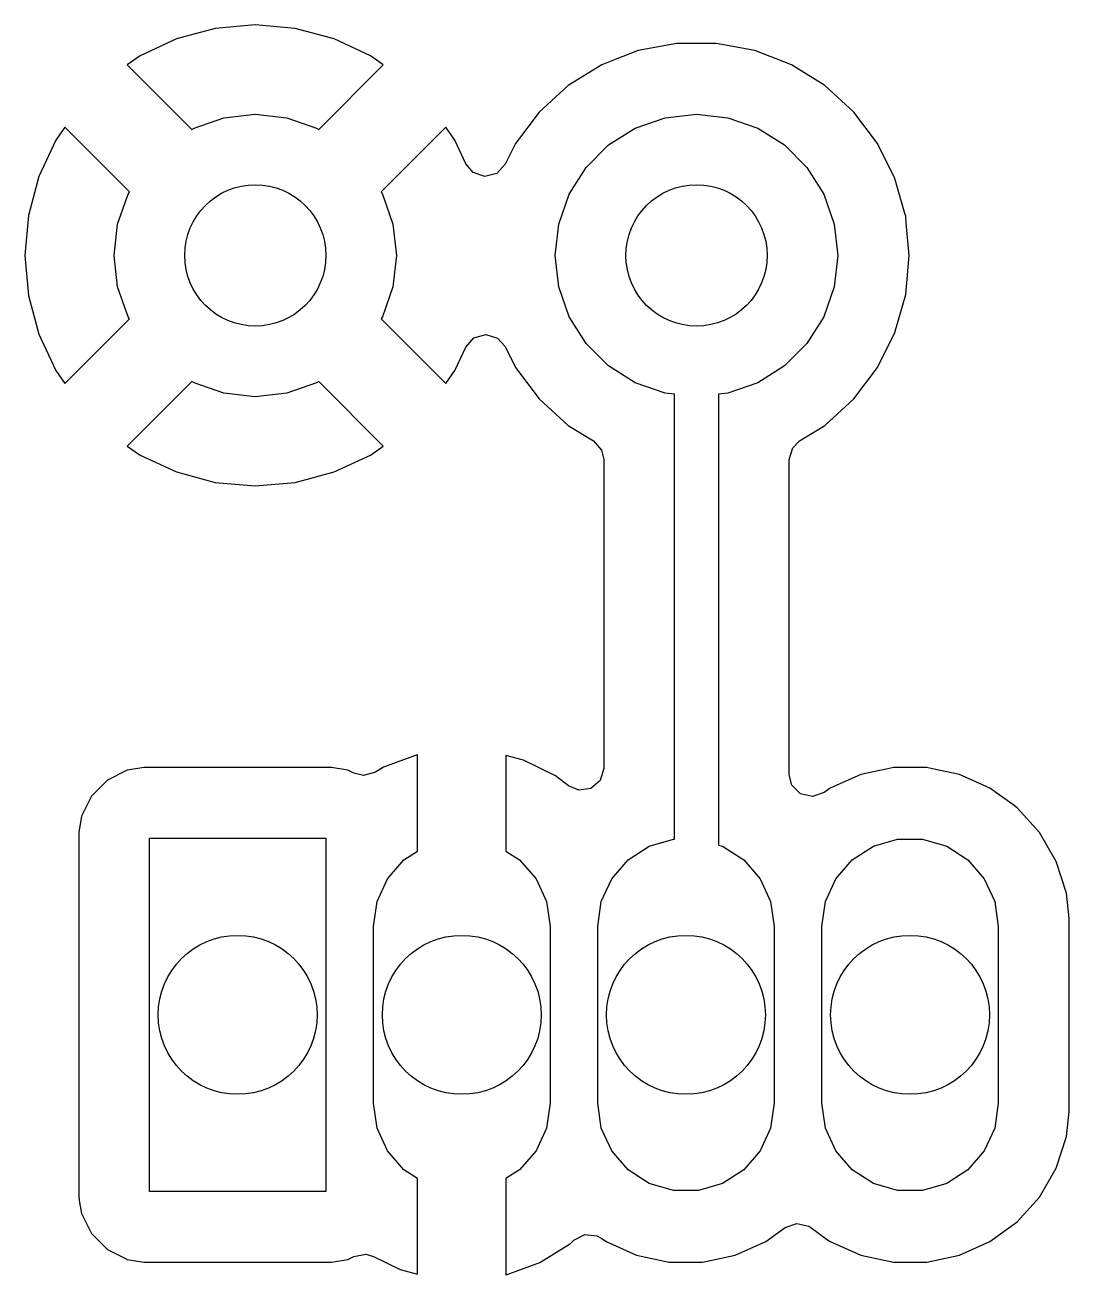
# Model space of a CAD drawing. Extents: x 0.79 to 7.48, y -4.92 to -0.79.
# Drawn here: x 4.0116 to 4.2445, y -3.1682 to -2.8896 of the extents above; entities that cross this region are included whole.
import ezdxf

# ---------------------------------------------------------------- set-up
doc = ezdxf.new("R2010")
doc.units = 0
doc.header["$MEASUREMENT"] = 0
doc.layers.add('BLACK', color=7, linetype='CONTINUOUS')

msp = doc.modelspace()

# ---------------------------------------------------------------- linework, layer by layer
at = {"layer": 'BLACK', "linetype": 'CONTINUOUS'}
for p, q in [((4.06299, -2.88957), (4.05407, -2.89035)), ((4.07191, -2.89035), (4.06299, -2.88957)), ((4.06299, -2.88957), (4.06299, -2.88957)), ((4.05407, -2.89035), (4.04542, -2.89267)), ((4.05407, -2.89035), (4.05407, -2.89035)), ((4.08056, -2.89267), (4.07191, -2.89035)), ((4.07191, -2.89035), (4.07191, -2.89035)), ((4.04542, -2.89267), (4.0373, -2.89645)), ((4.04542, -2.89267), (4.04542, -2.89267)), ((4.08868, -2.89645), (4.08056, -2.89267)), ((4.08056, -2.89267), (4.08056, -2.89267)), ((4.14843, -2.89529), (4.14326, -2.89729)), ((4.15704, -2.89368), (4.14843, -2.89529)), ((4.1658, -2.89368), (4.15704, -2.89368)), ((4.17441, -2.89529), (4.1658, -2.89368)), ((4.18257, -2.89845), (4.17441, -2.89529)), ((4.0373, -2.89645), (4.03443, -2.89846)), ((4.09155, -2.89846), (4.08868, -2.89645)), ((4.08868, -2.89645), (4.08868, -2.89645)), ((4.14326, -2.89729), (4.14026, -2.89845)), ((4.03443, -2.89846), (4.04884, -2.91287)), ((4.07714, -2.91287), (4.09155, -2.89846)), ((4.14026, -2.89845), (4.13281, -2.90307)), ((4.14026, -2.89845), (4.14026, -2.89845)), ((4.19002, -2.90307), (4.18257, -2.89845)), ((4.18257, -2.89845), (4.18257, -2.89845)), ((4.18257, -2.89845), (4.18257, -2.89845)), ((4.13281, -2.90307), (4.12634, -2.90897)), ((4.13281, -2.90307), (4.13281, -2.90307)), ((4.1965, -2.90897), (4.19002, -2.90307)), ((4.19002, -2.90307), (4.19002, -2.90307)), ((4.12634, -2.90897), (4.12106, -2.91596)), ((4.20177, -2.91596), (4.1965, -2.90897)), ((4.04933, -2.91257), (4.05598, -2.91024)), ((4.05598, -2.91024), (4.06299, -2.90945)), ((4.06299, -2.90945), (4.07, -2.91024)), ((4.07, -2.91024), (4.07666, -2.91257)), ((4.14775, -2.91257), (4.15441, -2.91024)), ((4.15441, -2.91024), (4.16142, -2.90945)), ((4.16142, -2.90945), (4.16843, -2.91024)), ((4.16843, -2.91024), (4.17508, -2.91257)), ((4.02051, -2.91238), (4.0185, -2.91526)), ((4.03492, -2.92679), (4.02051, -2.91238)), ((4.04884, -2.91287), (4.04933, -2.91257)), ((4.07666, -2.91257), (4.07714, -2.91287)), ((4.10547, -2.91238), (4.09106, -2.92679)), ((4.10749, -2.91526), (4.10547, -2.91238)), ((4.10547, -2.91238), (4.10547, -2.91238)), ((4.14178, -2.91632), (4.14775, -2.91257)), ((4.17508, -2.91257), (4.18105, -2.91632)), ((4.0185, -2.91526), (4.01471, -2.92337)), ((4.10994, -2.92052), (4.10749, -2.91526)), ((4.10749, -2.91526), (4.10749, -2.91526)), ((4.12106, -2.91596), (4.11873, -2.92063)), ((4.12106, -2.91596), (4.12106, -2.91596)), ((4.13679, -2.92131), (4.14178, -2.91632)), ((4.18105, -2.91632), (4.18604, -2.92131)), ((4.20554, -2.92353), (4.20177, -2.91596)), ((4.20177, -2.91596), (4.20177, -2.91596)), ((4.11159, -2.92247), (4.10994, -2.92052)), ((4.1142, -2.92333), (4.11159, -2.92247)), ((4.11686, -2.92265), (4.1142, -2.92333)), ((4.11873, -2.92063), (4.11686, -2.92265)), ((4.13304, -2.92728), (4.13679, -2.92131)), ((4.18604, -2.92131), (4.18979, -2.92728)), ((4.01471, -2.92337), (4.0124, -2.93202)), ((4.01471, -2.92337), (4.01471, -2.92337)), ((4.20568, -2.9238), (4.20554, -2.92353)), ((4.20789, -2.93157), (4.20568, -2.9238)), ((4.03229, -2.93394), (4.03462, -2.92728)), ((4.03462, -2.92728), (4.03492, -2.92679)), ((4.09106, -2.92679), (4.09137, -2.92728)), ((4.09137, -2.92728), (4.0937, -2.93394)), ((4.13071, -2.93394), (4.13304, -2.92728)), ((4.18979, -2.92728), (4.19212, -2.93394)), ((4.20808, -2.93222), (4.20789, -2.93157)), ((4.0124, -2.93202), (4.01162, -2.94094)), ((4.0124, -2.93202), (4.0124, -2.93202)), ((4.0315, -2.94094), (4.03229, -2.93394)), ((4.0937, -2.93394), (4.09449, -2.94094)), ((4.12992, -2.94094), (4.13071, -2.93394)), ((4.19212, -2.93394), (4.19291, -2.94094)), ((4.20821, -2.93371), (4.20808, -2.93222)), ((4.20808, -2.93222), (4.20808, -2.93222)), ((4.20888, -2.94094), (4.20821, -2.93371)), ((4.01162, -2.94094), (4.01162, -2.94094)), ((4.01162, -2.94094), (4.0124, -2.94987)), ((4.03229, -2.94795), (4.0315, -2.94094)), ((4.09449, -2.94094), (4.0937, -2.94795)), ((4.13071, -2.94795), (4.12992, -2.94094)), ((4.19291, -2.94094), (4.19212, -2.94795)), ((4.20808, -2.94967), (4.20888, -2.94094)), ((4.03462, -2.95461), (4.03229, -2.94795)), ((4.0937, -2.94795), (4.09137, -2.95461)), ((4.13304, -2.95461), (4.13071, -2.94795)), ((4.19212, -2.94795), (4.18979, -2.95461)), ((4.0124, -2.94987), (4.0124, -2.94987)), ((4.0124, -2.94987), (4.01471, -2.95852)), ((4.20568, -2.95809), (4.20808, -2.94967)), ((4.02051, -2.96951), (4.03492, -2.9551)), ((4.03492, -2.9551), (4.03462, -2.95461)), ((4.09137, -2.95461), (4.09106, -2.9551)), ((4.09106, -2.9551), (4.10547, -2.96951)), ((4.13679, -2.96058), (4.13304, -2.95461)), ((4.18979, -2.95461), (4.18604, -2.96058)), ((4.01471, -2.95852), (4.01471, -2.95852)), ((4.01471, -2.95852), (4.0185, -2.96663)), ((4.10994, -2.96137), (4.11176, -2.95931)), ((4.11176, -2.95931), (4.1144, -2.95855)), ((4.1144, -2.95855), (4.11704, -2.95935)), ((4.11704, -2.95935), (4.11873, -2.96126)), ((4.20177, -2.96593), (4.20568, -2.95809)), ((4.10749, -2.96663), (4.10994, -2.96137)), ((4.11873, -2.96126), (4.12106, -2.96593)), ((4.14178, -2.96557), (4.13679, -2.96058)), ((4.18604, -2.96058), (4.18105, -2.96557)), ((4.0185, -2.96663), (4.0185, -2.96663)), ((4.0185, -2.96663), (4.02051, -2.96951)), ((4.10547, -2.96951), (4.10749, -2.96663)), ((4.12106, -2.96593), (4.12106, -2.96593)), ((4.12106, -2.96593), (4.12634, -2.97292)), ((4.14775, -2.96932), (4.14178, -2.96557)), ((4.18105, -2.96557), (4.17508, -2.96932)), ((4.1965, -2.97292), (4.20177, -2.96593)), ((4.02051, -2.96951), (4.02051, -2.96951)), ((4.04884, -2.96902), (4.03443, -2.98343)), ((4.04933, -2.96932), (4.04884, -2.96902)), ((4.05598, -2.97165), (4.04933, -2.96932)), ((4.07666, -2.96932), (4.07, -2.97165)), ((4.07714, -2.96902), (4.07666, -2.96932)), ((4.09155, -2.98343), (4.07714, -2.96902)), ((4.15441, -2.97165), (4.14775, -2.96932)), ((4.17508, -2.96932), (4.16843, -2.97165)), ((4.06299, -2.97244), (4.05598, -2.97165)), ((4.07, -2.97165), (4.06299, -2.97244)), ((4.12634, -2.97292), (4.13281, -2.97882)), ((4.1565, -2.97189), (4.15441, -2.97165)), ((4.1565, -3.07107), (4.1565, -2.97189)), ((4.16843, -2.97165), (4.16634, -2.97189)), ((4.16634, -2.97189), (4.16634, -3.07238)), ((4.19002, -2.97882), (4.1965, -2.97292)), ((4.13281, -2.97882), (4.13281, -2.97882)), ((4.13281, -2.97882), (4.13842, -2.98229)), ((4.18549, -2.98163), (4.19002, -2.97882)), ((4.18442, -2.98229), (4.18549, -2.98163)), ((4.03443, -2.98343), (4.03443, -2.98343)), ((4.03443, -2.98343), (4.0373, -2.98544)), ((4.08868, -2.98544), (4.09155, -2.98343)), ((4.13842, -2.98229), (4.14025, -2.98434)), ((4.14025, -2.98434), (4.14073, -2.98644)), ((4.18211, -2.98644), (4.18288, -2.9838)), ((4.18288, -2.9838), (4.18442, -2.98229)), ((4.0373, -2.98544), (4.0373, -2.98544)), ((4.0373, -2.98544), (4.04542, -2.98922)), ((4.08056, -2.98922), (4.08868, -2.98544)), ((4.14073, -2.98644), (4.14073, -3.05533)), ((4.18211, -3.05673), (4.18211, -2.98644)), ((4.04542, -2.98922), (4.04542, -2.98922)), ((4.04542, -2.98922), (4.05407, -2.99154)), ((4.07191, -2.99154), (4.08056, -2.98922)), ((4.08056, -2.98922), (4.08056, -2.98922)), ((4.05407, -2.99154), (4.05407, -2.99154)), ((4.05407, -2.99154), (4.06299, -2.99232)), ((4.06299, -2.99232), (4.07191, -2.99154)), ((4.06299, -2.99232), (4.06299, -2.99232)), ((4.07191, -2.99154), (4.07191, -2.99154)), ((4.09914, -3.05224), (4.09163, -3.05502)), ((4.09921, -3.05223), (4.09914, -3.05224)), ((4.09914, -3.05224), (4.09914, -3.05224)), ((4.09921, -3.07372), (4.09921, -3.05223)), ((4.09921, -3.05223), (4.09921, -3.05223)), ((4.1228, -3.05344), (4.1189, -3.05243)), ((4.1189, -3.05243), (4.1189, -3.07372)), ((4.12999, -3.05697), (4.1228, -3.05344)), ((4.03444, -3.05568), (4.02999, -3.05795)), ((4.03494, -3.0556), (4.03444, -3.05568)), ((4.03813, -3.0551), (4.03494, -3.0556)), ((4.07998, -3.0551), (4.03813, -3.0551)), ((4.08367, -3.05568), (4.07998, -3.0551)), ((4.08501, -3.05636), (4.08367, -3.05568)), ((4.08367, -3.05568), (4.08367, -3.05568)), ((4.08716, -3.0569), (4.08501, -3.05636)), ((4.08981, -3.05616), (4.08716, -3.0569)), ((4.09163, -3.05502), (4.08981, -3.05616)), ((4.09163, -3.05502), (4.09163, -3.05502)), ((4.13286, -3.05919), (4.12999, -3.05697)), ((4.14073, -3.05533), (4.13995, -3.05797)), ((4.18267, -3.05901), (4.18211, -3.05673)), ((4.19804, -3.05665), (4.19123, -3.05968)), ((4.20407, -3.05537), (4.19804, -3.05665)), ((4.19804, -3.05665), (4.19804, -3.05665)), ((4.20533, -3.0551), (4.20407, -3.05537)), ((4.21278, -3.0551), (4.20533, -3.0551)), ((4.21404, -3.05537), (4.21278, -3.0551)), ((4.22007, -3.05665), (4.21404, -3.05537)), ((4.22688, -3.05968), (4.22007, -3.05665)), ((4.22007, -3.05665), (4.22007, -3.05665)), ((4.02999, -3.05795), (4.02645, -3.06148)), ((4.02999, -3.05795), (4.02999, -3.05795)), ((4.02999, -3.05795), (4.02999, -3.05795)), ((4.02999, -3.05795), (4.02999, -3.05795)), ((4.13515, -3.06016), (4.13286, -3.05919)), ((4.13787, -3.05977), (4.13515, -3.06016)), ((4.13995, -3.05797), (4.13787, -3.05977)), ((4.18459, -3.06098), (4.18267, -3.05901)), ((4.19123, -3.05968), (4.18986, -3.06068)), ((4.19123, -3.05968), (4.19123, -3.05968)), ((4.23225, -3.06358), (4.22688, -3.05968)), ((4.22688, -3.05968), (4.22688, -3.05968)), ((4.02645, -3.06148), (4.02419, -3.06593)), ((4.02645, -3.06148), (4.02645, -3.06148)), ((4.18727, -3.0616), (4.18459, -3.06098)), ((4.18986, -3.06068), (4.18727, -3.0616)), ((4.23291, -3.06406), (4.23225, -3.06358)), ((4.23789, -3.0696), (4.23291, -3.06406)), ((4.02419, -3.06593), (4.0236, -3.06962)), ((4.0236, -3.06962), (4.0236, -3.15085)), ((4.03937, -3.14961), (4.03937, -3.07087)), ((4.03937, -3.07087), (4.07874, -3.07087)), ((4.07874, -3.07087), (4.07874, -3.14961)), ((4.24162, -3.07605), (4.23789, -3.0696)), ((4.09616, -3.07567), (4.09921, -3.07372)), ((4.1189, -3.07372), (4.12195, -3.07567)), ((4.14616, -3.07567), (4.15088, -3.07265)), ((4.15088, -3.07265), (4.15625, -3.07107)), ((4.15625, -3.07107), (4.1565, -3.07107)), ((4.16634, -3.07238), (4.16723, -3.07265)), ((4.16723, -3.07265), (4.17195, -3.07567)), ((4.19616, -3.07567), (4.20088, -3.07265)), ((4.20088, -3.07265), (4.20625, -3.07107)), ((4.20625, -3.07107), (4.21186, -3.07107)), ((4.21186, -3.07107), (4.21723, -3.07265)), ((4.21723, -3.07265), (4.22195, -3.07567)), ((4.09249, -3.07991), (4.09616, -3.07567)), ((4.12195, -3.07567), (4.12562, -3.07991)), ((4.1425, -3.07991), (4.14616, -3.07567)), ((4.17195, -3.07567), (4.17562, -3.07991)), ((4.1925, -3.07991), (4.19616, -3.07567)), ((4.22195, -3.07567), (4.22562, -3.07991)), ((4.24392, -3.08314), (4.24162, -3.07605)), ((4.09017, -3.08501), (4.09249, -3.07991)), ((4.12562, -3.07991), (4.12794, -3.08501)), ((4.14017, -3.08501), (4.1425, -3.07991)), ((4.17562, -3.07991), (4.17794, -3.08501)), ((4.19017, -3.08501), (4.1925, -3.07991)), ((4.22562, -3.07991), (4.22794, -3.08501)), ((4.24451, -3.08869), (4.24392, -3.08314)), ((4.08937, -3.09055), (4.09017, -3.08501)), ((4.12794, -3.08501), (4.12874, -3.09055)), ((4.13937, -3.09055), (4.14017, -3.08501)), ((4.17794, -3.08501), (4.17874, -3.09055)), ((4.18937, -3.09055), (4.19017, -3.08501)), ((4.22794, -3.08501), (4.22874, -3.09055)), ((4.24451, -3.13178), (4.24451, -3.08869)), ((4.08937, -3.12992), (4.08937, -3.09055)), ((4.12874, -3.09055), (4.12874, -3.12992)), ((4.13937, -3.12992), (4.13937, -3.09055)), ((4.17874, -3.09055), (4.17874, -3.12992)), ((4.18937, -3.12992), (4.18937, -3.09055)), ((4.22874, -3.09055), (4.22874, -3.12992)), ((4.09017, -3.13547), (4.08937, -3.12992)), ((4.12874, -3.12992), (4.12794, -3.13547)), ((4.14017, -3.13547), (4.13937, -3.12992)), ((4.17874, -3.12992), (4.17794, -3.13547)), ((4.19017, -3.13547), (4.18937, -3.12992)), ((4.22874, -3.12992), (4.22794, -3.13547)), ((4.24392, -3.13733), (4.24451, -3.13178)), ((4.09249, -3.14056), (4.09017, -3.13547)), ((4.12794, -3.13547), (4.12562, -3.14056)), ((4.1425, -3.14056), (4.14017, -3.13547)), ((4.17794, -3.13547), (4.17562, -3.14056)), ((4.1925, -3.14056), (4.19017, -3.13547)), ((4.22794, -3.13547), (4.22562, -3.14056)), ((4.24162, -3.14442), (4.24392, -3.13733)), ((4.09616, -3.1448), (4.09249, -3.14056)), ((4.12562, -3.14056), (4.12195, -3.1448)), ((4.14616, -3.1448), (4.1425, -3.14056)), ((4.17562, -3.14056), (4.17195, -3.1448)), ((4.19616, -3.1448), (4.1925, -3.14056)), ((4.22562, -3.14056), (4.22195, -3.1448)), ((4.09921, -3.14676), (4.09616, -3.1448)), ((4.12195, -3.1448), (4.1189, -3.14676)), ((4.15088, -3.14783), (4.14616, -3.1448)), ((4.17195, -3.1448), (4.16723, -3.14783)), ((4.20088, -3.14783), (4.19616, -3.1448)), ((4.22195, -3.1448), (4.21723, -3.14783)), ((4.23789, -3.15087), (4.24162, -3.14442)), ((4.09921, -3.16804), (4.09921, -3.14676)), ((4.1189, -3.14676), (4.1189, -3.16824)), ((4.15625, -3.14941), (4.15088, -3.14783)), ((4.16723, -3.14783), (4.16186, -3.14941)), ((4.20625, -3.14941), (4.20088, -3.14783)), ((4.21723, -3.14783), (4.21186, -3.14941)), ((4.0236, -3.15085), (4.0238, -3.15208)), ((4.07874, -3.14961), (4.03937, -3.14961)), ((4.16186, -3.14941), (4.15625, -3.14941)), ((4.21186, -3.14941), (4.20625, -3.14941)), ((4.23291, -3.15641), (4.23789, -3.15087)), ((4.0238, -3.15208), (4.02419, -3.15454)), ((4.02419, -3.15454), (4.02645, -3.15899)), ((4.18119, -3.15766), (4.18378, -3.15674)), ((4.18378, -3.15674), (4.18646, -3.15736)), ((4.22688, -3.16079), (4.23291, -3.15641)), ((4.02645, -3.15899), (4.02645, -3.15899)), ((4.02645, -3.15899), (4.02645, -3.15899)), ((4.02645, -3.15899), (4.02999, -3.16252)), ((4.13403, -3.1605), (4.13648, -3.15924)), ((4.13648, -3.15924), (4.13921, -3.15951)), ((4.13921, -3.15951), (4.14026, -3.16009)), ((4.14026, -3.16009), (4.14123, -3.16079)), ((4.17688, -3.16079), (4.18119, -3.15766)), ((4.18646, -3.15736), (4.18692, -3.15766)), ((4.18692, -3.15766), (4.19065, -3.16037)), ((4.02999, -3.16252), (4.02999, -3.16252)), ((4.02999, -3.16252), (4.02999, -3.16252)), ((4.02999, -3.16252), (4.03418, -3.16466)), ((4.12648, -3.16545), (4.13328, -3.16121)), ((4.13328, -3.16121), (4.13403, -3.1605)), ((4.14123, -3.16079), (4.14123, -3.16079)), ((4.14123, -3.16079), (4.14804, -3.16382)), ((4.17007, -3.16382), (4.17688, -3.16079)), ((4.19065, -3.16037), (4.19123, -3.16079)), ((4.19123, -3.16079), (4.19804, -3.16382)), ((4.22007, -3.16382), (4.22688, -3.16079)), ((4.03418, -3.16466), (4.03444, -3.16479)), ((4.03444, -3.16479), (4.03813, -3.16537)), ((4.03813, -3.16537), (4.03813, -3.16537)), ((4.03813, -3.16537), (4.07998, -3.16537)), ((4.07998, -3.16537), (4.08367, -3.16479)), ((4.08367, -3.16479), (4.08497, -3.16413)), ((4.08497, -3.16413), (4.08767, -3.16362)), ((4.08767, -3.16362), (4.08933, -3.1641)), ((4.08933, -3.1641), (4.09531, -3.16703)), ((4.11897, -3.16823), (4.12648, -3.16545)), ((4.12648, -3.16545), (4.12648, -3.16545)), ((4.14804, -3.16382), (4.14804, -3.16382)), ((4.14804, -3.16382), (4.15533, -3.16537)), ((4.15533, -3.16537), (4.15533, -3.16537)), ((4.15533, -3.16537), (4.16278, -3.16537)), ((4.16278, -3.16537), (4.17007, -3.16382)), ((4.16278, -3.16537), (4.16278, -3.16537)), ((4.19804, -3.16382), (4.19804, -3.16382)), ((4.19804, -3.16382), (4.20533, -3.16537)), ((4.20533, -3.16537), (4.20533, -3.16537)), ((4.20533, -3.16537), (4.21278, -3.16537)), ((4.21278, -3.16537), (4.22007, -3.16382)), ((4.21278, -3.16537), (4.21278, -3.16537)), ((4.09531, -3.16703), (4.09921, -3.16804)), ((4.1189, -3.16824), (4.11897, -3.16823)), ((4.11897, -3.16823), (4.11897, -3.16823))]:
    msp.add_line(p, q, dxfattribs=at)
at = {"layer": 'BLACK'}
for centre, radius in [((4.06299, -2.94094), 0.01575), ((4.16142, -2.94094), 0.01575), ((4.05906, -3.11024), 0.01772), ((4.10906, -3.11024), 0.01772), ((4.15906, -3.11024), 0.01772), ((4.20906, -3.11024), 0.01772)]:
    msp.add_circle(centre, radius, dxfattribs=at)

doc.saveas('drawing.dxf')
